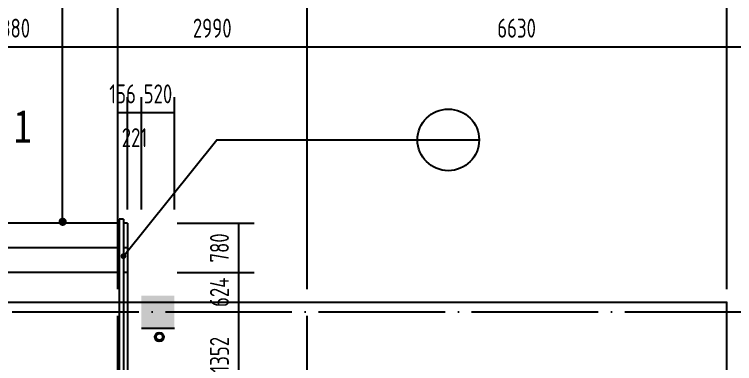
# Model space of a CAD drawing. Extents: x -726032 to 135930, y -151624 to 587044.
# Drawn here: x -700395 to -689014, y 573776 to 579301 of the extents above; entities that cross this region are included whole.
import ezdxf

# ---------------------------------------------------------------- set-up
doc = ezdxf.new("R2010")
doc.units = 0
doc.header["$LTSCALE"] = 1000
doc.header["$MEASUREMENT"] = 0
doc.linetypes.add('DOTE', pattern=[2.42, 2, -0.2, 0.02, -0.2])
doc.layers.get('0').update_dxf_attribs({"linetype": 'CONTINUOUS'})
doc.layers.get('DEFPOINTS').update_dxf_attribs({"color": 1, "linetype": 'CONTINUOUS'})
for name, color, linetype in [('AXIS', 245, 'CONTINUOUS'), ('COLUMN', 170, 'CONTINUOUS'), ('DOTE', 8, 'DOTE'), ('PUB_DIM', 245, 'CONTINUOUS'), ('STAIR', 42, 'CONTINUOUS'), ('引线', 213, 'CONTINUOUS'), ('雨水管', 20, 'CONTINUOUS')]:
    doc.layers.add(name, color=color, linetype=linetype)
doc.styles.add('-宋体', font='SimSun.ttf', dxfattribs={"width": 0.8})
doc.styles.add('DIM_FONT', font='isocp.shx', dxfattribs={"width": 0.8})
doc.dimstyles.new('AXIS', dxfattribs={"dimtxt": 300, "dimasz": 1, "dimexe": 250, "dimexo": 300, "dimgap": 150, "dimtad": 1, "dimdec": 0, "dimzin": 0, "dimdsep": 46, "dimtxsty": 'DIM_FONT', "dimcen": 0.09, "dimse1": 1, "dimse2": 1, "dimclrt": 142, "dimadec": 0, "dimazin": 0, "dimtfac": 1, "dimtdec": 0, "dimtix": 1, "dimtmove": 2, "dimatfit": 3, "dimfxl": 1, "dimtolj": 1, "dimtzin": 0, "dimarcsym": 0})
doc.dimstyles.new('DIMA', dxfattribs={"dimtxt": 300, "dimasz": 1, "dimexe": 250, "dimexo": 300, "dimgap": 150, "dimtad": 1, "dimdec": 0, "dimzin": 0, "dimdsep": 46, "dimtxsty": 'DIM_FONT', "dimcen": 0.09, "dimse1": 1, "dimclrt": 142, "dimadec": 0, "dimazin": 0, "dimtfac": 1, "dimtdec": 0, "dimtix": 1, "dimtmove": 2, "dimatfit": 3, "dimfxl": 1, "dimtolj": 1, "dimtzin": 0, "dimarcsym": 0})
doc.dimstyles.new('DIMB', dxfattribs={"dimtxt": 300, "dimasz": 1, "dimexe": 250, "dimexo": 300, "dimgap": 150, "dimtad": 1, "dimdec": 0, "dimzin": 0, "dimdsep": 46, "dimtxsty": 'DIM_FONT', "dimcen": 0.09, "dimse2": 1, "dimclrt": 142, "dimadec": 0, "dimazin": 0, "dimtfac": 1, "dimtdec": 0, "dimtix": 1, "dimtmove": 2, "dimatfit": 3, "dimfxl": 1, "dimtolj": 1, "dimtzin": 0, "dimarcsym": 0})
doc.dimstyles.new('DIMN', dxfattribs={"dimtxt": 300, "dimasz": 1, "dimexe": 250, "dimexo": 300, "dimgap": 150, "dimtad": 1, "dimdec": 0, "dimzin": 0, "dimdsep": 46, "dimtxsty": 'DIM_FONT', "dimcen": 0.09, "dimclrt": 142, "dimadec": 0, "dimazin": 0, "dimtfac": 1, "dimtdec": 0, "dimtix": 1, "dimtmove": 2, "dimatfit": 3, "dimfxl": 1, "dimtolj": 1, "dimtzin": 0, "dimarcsym": 0})

# ---------------------------------------------------------------- blocks, each defined once
blk = doc.blocks.new('*D1462')
at = {"layer": 'AXIS', "color": 0, "lineweight": -2, "transparency": 16777216}
for p, q in [((-711920, 577252), (-711920, 580073)), ((-643241, 577252), (-643241, 580073)), ((-643242, 579823), (-711919, 579823))]:
    blk.add_line(p, q, dxfattribs=at)
at = {"layer": 'AXIS', "color": 0, "transparency": 16777216}
for points in [[(-711919, 579824), (-711919, 579823), (-711920, 579823)], [(-643242, 579824), (-643242, 579823), (-643241, 579823)]]:
    blk.add_solid(points, dxfattribs=at)
at = {"layer": 'DEFPOINTS', "color": 0, "transparency": 16777216}
for p in [(-711920, 579823), (-711920, 576952), (-643241, 576952)]:
    blk.add_point(p, dxfattribs=at)
at = {"layer": 'AXIS', "color": 142, "transparency": 16777216, "insert": (-677580, 580123), "char_height": 300, "attachment_point": 5, "style": 'DIM_FONT'}
blk.add_mtext('\\A1;68679', dxfattribs=at)
blk = doc.blocks.new('*D3465')
at = {"layer": 'AXIS', "color": 0, "lineweight": -2, "transparency": 16777216}
blk.add_line((-698765, 578783), (-702143, 578783), dxfattribs=at)
at = {"layer": 'AXIS', "color": 0, "transparency": 16777216}
for points in [[(-702143, 578784), (-702143, 578783), (-702144, 578783)], [(-698765, 578784), (-698765, 578783), (-698764, 578783)]]:
    blk.add_solid(points, dxfattribs=at)
at = {"layer": 'DEFPOINTS', "color": 0, "transparency": 16777216}
for p in [(-702144, 578783), (-702144, 576952), (-698764, 576952)]:
    blk.add_point(p, dxfattribs=at)
at = {"layer": 'AXIS', "color": 142, "transparency": 16777216, "insert": (-700454, 579083), "char_height": 300, "attachment_point": 5, "style": 'DIM_FONT'}
blk.add_mtext('\\A1;3380', dxfattribs=at)
blk = doc.blocks.new('*D3473')
at = {"layer": 'AXIS', "color": 0, "lineweight": -2, "transparency": 16777216}
blk.add_line((-682515, 578783), (-689143, 578783), dxfattribs=at)
at = {"layer": 'AXIS', "color": 0, "transparency": 16777216}
for points in [[(-689143, 578784), (-689143, 578783), (-689144, 578783)], [(-682515, 578784), (-682515, 578783), (-682514, 578783)]]:
    blk.add_solid(points, dxfattribs=at)
at = {"layer": 'DEFPOINTS', "color": 0, "transparency": 16777216}
for p in [(-689144, 578783), (-689144, 576952), (-682514, 576952)]:
    blk.add_point(p, dxfattribs=at)
at = {"layer": 'AXIS', "color": 142, "transparency": 16777216, "insert": (-685829, 579083), "char_height": 300, "attachment_point": 5, "style": 'DIM_FONT'}
blk.add_mtext('\\A1;6630', dxfattribs=at)
blk = doc.blocks.new('*D3474')
at = {"layer": 'AXIS', "color": 0, "lineweight": -2, "transparency": 16777216}
blk.add_line((-689145, 578783), (-695773, 578783), dxfattribs=at)
at = {"layer": 'AXIS', "color": 0, "transparency": 16777216}
for points in [[(-695773, 578784), (-695773, 578783), (-695774, 578783)], [(-689145, 578784), (-689145, 578783), (-689144, 578783)]]:
    blk.add_solid(points, dxfattribs=at)
at = {"layer": 'DEFPOINTS', "color": 0, "transparency": 16777216}
for p in [(-695774, 578783), (-695774, 576952), (-689144, 576952)]:
    blk.add_point(p, dxfattribs=at)
at = {"layer": 'AXIS', "color": 142, "transparency": 16777216, "insert": (-692459, 579083), "char_height": 300, "attachment_point": 5, "style": 'DIM_FONT'}
blk.add_mtext('\\A1;6630', dxfattribs=at)
blk = doc.blocks.new('*D3860')
at = {"layer": 'DEFPOINTS', "color": 0, "transparency": 16777216}
for p in [(-698764, 577743), (-698764, 575912), (-698608, 575912)]:
    blk.add_point(p, dxfattribs=at)
at = {"layer": 'PUB_DIM', "color": 0, "lineweight": -2, "transparency": 16777216}
for p, q in [((-698608, 576212), (-698608, 577993)), ((-698765, 577743), (-698766, 577743)), ((-698608, 577743), (-698764, 577743)), ((-698607, 577743), (-698606, 577743))]:
    blk.add_line(p, q, dxfattribs=at)
at = {"layer": 'PUB_DIM', "color": 0, "transparency": 16777216}
for points in [[(-698765, 577744), (-698765, 577743), (-698764, 577743)], [(-698607, 577744), (-698607, 577743), (-698608, 577743)]]:
    blk.add_solid(points, dxfattribs=at)
at = {"layer": 'PUB_DIM', "color": 142, "transparency": 16777216, "insert": (-698686, 578043), "char_height": 300, "attachment_point": 5, "style": 'DIM_FONT'}
blk.add_mtext('\\A1;156', dxfattribs=at)
blk = doc.blocks.new('*D1504')
at = {"layer": 'DEFPOINTS', "color": 0, "transparency": 16777216}
for p in [(-698608, 577743), (-698608, 575912), (-698387, 575912)]:
    blk.add_point(p, dxfattribs=at)
at = {"layer": 'PUB_DIM', "color": 0, "lineweight": -2, "transparency": 16777216}
for p, q in [((-698608, 576212), (-698608, 577993)), ((-698387, 576212), (-698387, 577993)), ((-698609, 577743), (-698610, 577743)), ((-698387, 577743), (-698608, 577743)), ((-698386, 577743), (-698385, 577743))]:
    blk.add_line(p, q, dxfattribs=at)
at = {"layer": 'PUB_DIM', "color": 0, "transparency": 16777216}
for points in [[(-698609, 577744), (-698609, 577743), (-698608, 577743)], [(-698386, 577744), (-698386, 577743), (-698387, 577743)]]:
    blk.add_solid(points, dxfattribs=at)
at = {"layer": 'PUB_DIM', "color": 142, "transparency": 16777216, "insert": (-698498, 577351), "char_height": 300, "attachment_point": 5, "style": 'DIM_FONT'}
blk.add_mtext('\\A1;221', dxfattribs=at)
blk = doc.blocks.new('*D3475')
at = {"layer": 'AXIS', "color": 0, "lineweight": -2, "transparency": 16777216}
blk.add_line((-695775, 578783), (-698763, 578783), dxfattribs=at)
at = {"layer": 'AXIS', "color": 0, "transparency": 16777216}
for points in [[(-698763, 578784), (-698763, 578783), (-698764, 578783)], [(-695775, 578784), (-695775, 578783), (-695774, 578783)]]:
    blk.add_solid(points, dxfattribs=at)
at = {"layer": 'DEFPOINTS', "color": 0, "transparency": 16777216}
for p in [(-698764, 578783), (-698764, 576952), (-695774, 576952)]:
    blk.add_point(p, dxfattribs=at)
at = {"layer": 'AXIS', "color": 142, "transparency": 16777216, "insert": (-697269, 579083), "char_height": 300, "attachment_point": 5, "style": 'DIM_FONT'}
blk.add_mtext('\\A1;2990', dxfattribs=at)
blk = doc.blocks.new('*D1514')
at = {"layer": 'DEFPOINTS', "color": 0, "transparency": 16777216}
for p in [(-698122, 575996), (-698122, 575216), (-696855, 575216)]:
    blk.add_point(p, dxfattribs=at)
at = {"layer": 'PUB_DIM', "color": 0, "lineweight": -2, "transparency": 16777216}
for p, q in [((-697822, 575996), (-696605, 575996)), ((-696855, 575995), (-696855, 575217)), ((-697822, 575216), (-696605, 575216))]:
    blk.add_line(p, q, dxfattribs=at)
at = {"layer": 'PUB_DIM', "color": 0, "transparency": 16777216}
for points in [[(-696856, 575995), (-696855, 575995), (-696855, 575996)], [(-696856, 575217), (-696855, 575217), (-696855, 575216)]]:
    blk.add_solid(points, dxfattribs=at)
at = {"layer": 'PUB_DIM', "color": 142, "transparency": 16777216, "insert": (-697155, 575606), "char_height": 300, "attachment_point": 5, "rotation": 90, "style": 'DIM_FONT'}
blk.add_mtext('\\A1;780', dxfattribs=at)
blk = doc.blocks.new('*D1515')
at = {"layer": 'DEFPOINTS', "color": 0, "transparency": 16777216}
for p in [(-698387, 577743), (-698387, 575912), (-697867, 575912)]:
    blk.add_point(p, dxfattribs=at)
at = {"layer": 'PUB_DIM', "color": 0, "lineweight": -2, "transparency": 16777216}
for p, q in [((-698387, 576212), (-698387, 577993)), ((-697867, 576212), (-697867, 577993)), ((-698388, 577743), (-698389, 577743)), ((-697867, 577743), (-698387, 577743)), ((-697866, 577743), (-697865, 577743))]:
    blk.add_line(p, q, dxfattribs=at)
at = {"layer": 'PUB_DIM', "color": 0, "transparency": 16777216}
for points in [[(-698388, 577744), (-698388, 577743), (-698387, 577743)], [(-697866, 577744), (-697866, 577743), (-697867, 577743)]]:
    blk.add_solid(points, dxfattribs=at)
at = {"layer": 'PUB_DIM', "color": 142, "transparency": 16777216, "insert": (-698127, 578043), "char_height": 300, "attachment_point": 5, "style": 'DIM_FONT'}
blk.add_mtext('\\A1;520', dxfattribs=at)
blk = doc.blocks.new('*D2728')
at = {"layer": 'DEFPOINTS', "color": 0, "transparency": 16777216}
for p in [(-698122, 574592), (-698083, 573240), (-696855, 573240)]:
    blk.add_point(p, dxfattribs=at)
at = {"layer": 'PUB_DIM', "color": 0, "lineweight": -2, "transparency": 16777216}
for p, q in [((-696855, 574591), (-696855, 573241)), ((-697783, 573240), (-696605, 573240))]:
    blk.add_line(p, q, dxfattribs=at)
at = {"layer": 'PUB_DIM', "color": 0, "transparency": 16777216}
for points in [[(-696856, 574591), (-696855, 574591), (-696855, 574592)], [(-696856, 573241), (-696855, 573241), (-696855, 573240)]]:
    blk.add_solid(points, dxfattribs=at)
at = {"layer": 'PUB_DIM', "color": 142, "transparency": 16777216, "insert": (-697155, 573916), "char_height": 300, "attachment_point": 5, "rotation": 90, "style": 'DIM_FONT'}
blk.add_mtext('\\A1;1352', dxfattribs=at)
blk = doc.blocks.new('*D3861')
at = {"layer": 'DEFPOINTS', "color": 0, "transparency": 16777216}
for p in [(-698122, 575216), (-698122, 574592), (-696855, 574592)]:
    blk.add_point(p, dxfattribs=at)
at = {"layer": 'PUB_DIM', "color": 0, "lineweight": -2, "transparency": 16777216}
for p, q in [((-697822, 575216), (-696605, 575216)), ((-696855, 575217), (-696855, 575218)), ((-696855, 575216), (-696855, 574592)), ((-696855, 574591), (-696855, 574590))]:
    blk.add_line(p, q, dxfattribs=at)
at = {"layer": 'PUB_DIM', "color": 0, "transparency": 16777216}
for points in [[(-696856, 575217), (-696855, 575217), (-696855, 575216)], [(-696856, 574591), (-696855, 574591), (-696855, 574592)]]:
    blk.add_solid(points, dxfattribs=at)
at = {"layer": 'PUB_DIM', "color": 142, "transparency": 16777216, "insert": (-697155, 574904), "char_height": 300, "attachment_point": 5, "rotation": 90, "style": 'DIM_FONT'}
blk.add_mtext('\\A1;624', dxfattribs=at)

msp = doc.modelspace()

# ---------------------------------------------------------------- linework, layer by layer
msp.add_lwpolyline([(-711919.9, 574748.4), (-689143.9, 574748.4), (-689143.9, 549866.4), (-711919.9, 549866.4)], close=True)
at = {"layer": 'AXIS'}
for p, q in [((-698763.9, 581123.4), (-698763.9, 576952)), ((-695773.9, 581123.4), (-695773.9, 576952)), ((-689143.9, 581123.4), (-689143.9, 576952))]:
    msp.add_line(p, q, dxfattribs=at)
at = {"layer": 'COLUMN'}
msp.add_line((-697867.2, 574332.4), (-698387.2, 574332.4), dxfattribs=at)
msp.add_solid([(-698387.2, 574332.4), (-698387.2, 574852.4), (-697867.2, 574332.4), (-697867.2, 574852.4)], dxfattribs=at)
at = {"layer": 'DOTE'}
for p, q in [((-698763.9, 576952), (-698763.9, 561852.4)), ((-695773.9, 576952), (-695773.9, 546480.4)), ((-689143.9, 576952), (-689143.9, 546480.4)), ((-712529.2, 574592.4), (-642897.4, 574592.4))]:
    msp.add_line(p, q, dxfattribs=at)
at = {"layer": 'STAIR'}
for p, q in [((-698737.9, 576061.4), (-698737.9, 572408.4)), ((-698672.9, 576061.4), (-698737.9, 576061.4)), ((-698672.9, 576061.4), (-698672.9, 572408.4)), ((-698737.9, 575996.4), (-702170.2, 575996.4)), ((-698607.9, 575996.4), (-698672.9, 575996.4)), ((-698607.9, 575996.4), (-698607.9, 572408.4)), ((-698737.9, 575606.4), (-702170.2, 575606.4)), ((-698607.9, 575606.4), (-698672.9, 575606.4)), ((-698737.9, 575216.4), (-702170.2, 575216.4)), ((-698607.9, 575216.4), (-698672.9, 575216.4))]:
    msp.add_line(p, q, dxfattribs=at)
at = {"layer": '引线'}
for points in [[(-699633.2, 576019.2), (-699633.2, 583487.7), (-695930.1, 583487.7)], [(-698672.9, 575475.6), (-697194.6, 577315.7), (-693050.7, 577315.7)]]:
    msp.add_lwpolyline(points, dxfattribs=at)
for points, const_width in [([(-699665.8, 576019.2, 1), (-699600.5, 576019.2, 1)], 64.7), ([(-698695.8, 575475.6, 1), (-698650, 575475.6, 1)], 45.2)]:
    msp.add_lwpolyline(points, format="xyb", close=True, dxfattribs=dict(at, const_width=const_width))
msp.add_circle((-693538.2, 577315.7), 487.5, dxfattribs=at)
at = {"layer": '雨水管'}
for radius in [71.5, 52]:
    msp.add_circle((-698105.4, 574198.8), radius, dxfattribs=at)

# ---------------------------------------------------------------- texts
at = {"layer": '引线', "style": '-宋体', "width": 0.8}
msp.add_text('1', height=520, dxfattribs=at).set_placement((-700404.8, 577271.4))

# ---------------------------------------------------------------- dimensions: what is measured, and where the dimension line sits
at = {"layer": 'AXIS'}
dim = msp.add_aligned_dim(p1=(-643240.9, 576952), p2=(-711919.9, 576952), distance=-2871.4, dimstyle='DIMN', dxfattribs=at)
dim.commit()
dim.dimension.update_dxf_attribs({"geometry": '*D1462', "text_midpoint": (-677580.4, 580123.4)})
for base, p1, p2, picture, middle in [((-702143.9, 578783.4), (-698763.9, 576952), (-702143.9, 576952), '*D3465', (-700453.9, 579083.4)), ((-698763.9, 578783.4), (-695773.9, 576952), (-698763.9, 576952), '*D3475', (-697268.9, 579083.4)), ((-695773.9, 578783.4), (-689143.9, 576952), (-695773.9, 576952), '*D3474', (-692458.9, 579083.4)), ((-689143.9, 578783.4), (-682513.9, 576952), (-689143.9, 576952), '*D3473', (-685828.9, 579083.4))]:
    dim = msp.add_linear_dim(base=base, p1=p1, p2=p2, dimstyle='AXIS', dxfattribs=at)
    dim.commit()
    dim.dimension.update_dxf_attribs({"geometry": picture, "text_midpoint": middle})
at = {"layer": 'PUB_DIM'}
for base, p1, p2, dimstyle, picture, middle in [((-698763.9, 577743.4), (-698607.9, 575912), (-698763.9, 575912), 'DIMB', '*D3860', (-698685.9, 578043.4)), ((-698387.2, 577743.4), (-697867.2, 575912), (-698387.2, 575912), 'DIMN', '*D1515', (-698127.2, 578043.4))]:
    dim = msp.add_linear_dim(base=base, p1=p1, p2=p2, dimstyle=dimstyle, dxfattribs=at)
    dim.commit()
    dim.dimension.update_dxf_attribs({"geometry": picture, "text_midpoint": middle})
dim = msp.add_linear_dim(base=(-698607.9, 577743.4), p1=(-698387.2, 575912), p2=(-698607.9, 575912), dimstyle='DIMN', dxfattribs=at)
dim.commit()
dim.dimension.update_dxf_attribs({"geometry": '*D1504', "text_midpoint": (-698497.6, 577350.9), "dimtype": 160})
for base, p1, p2, dimstyle, picture, middle in [((-696855.4, 575216.4), (-698122.3, 575996.4), (-698122.3, 575216.4), 'DIMN', '*D1514', (-697155.4, 575606.4)), ((-696855.4, 574592.4), (-698122.3, 575216.4), (-698122.3, 574592.4), 'DIMB', '*D3861', (-697155.4, 574904.4)), ((-696855.4, 573240.4), (-698122.3, 574592.4), (-698083.3, 573240.4), 'DIMA', '*D2728', (-697155.4, 573916.4))]:
    dim = msp.add_linear_dim(base=base, p1=p1, p2=p2, angle=90, dimstyle=dimstyle, dxfattribs=at)
    dim.commit()
    dim.dimension.update_dxf_attribs({"geometry": picture, "text_midpoint": middle})

doc.saveas('drawing.dxf')
